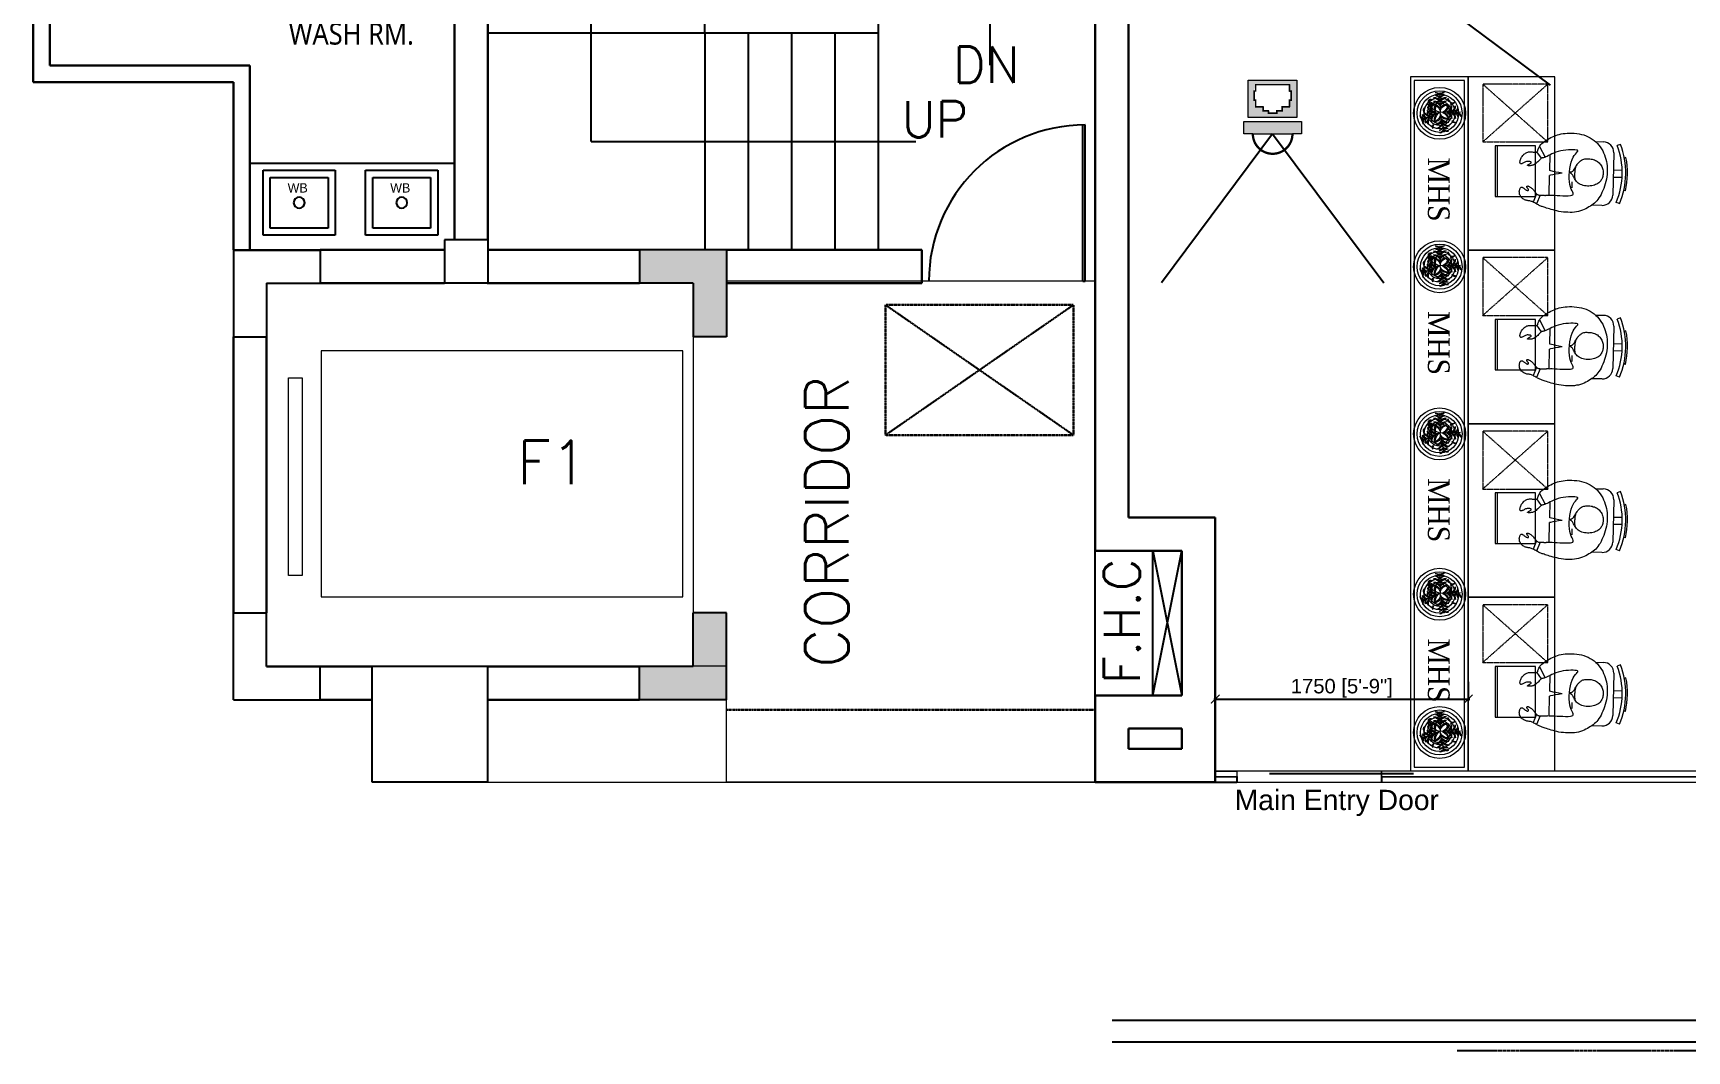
# Model space of a CAD drawing. Header units: millimetres. Extents: x 14520794 to 14796193, y 1415067 to 1454683.
# Drawn here: x 14668500 to 14679938, y 1438638 to 1445677 of the extents above; entities that cross this region are included whole.
import ezdxf
from ezdxf.enums import TextEntityAlignment as Align

# ---------------------------------------------------------------- set-up
doc = ezdxf.new("R2010")
doc.units = ezdxf.units.MM
doc.header["$LTSCALE"] = 0.01
doc.header["$MEASUREMENT"] = 0
doc.header["$PDMODE"] = 35
doc.linetypes.add('HIDDEN', pattern=[0.375, 0.25, -0.125])
doc.layers.get('0').update_dxf_attribs({"color": 6, "lineweight": 0})
doc.layers.get('Defpoints').update_dxf_attribs({"color": 2})
for name, color, linetype, lineweight in [('8 core c.', 32, 'Continuous', 20), ('AR-1', 7, 'Continuous', 0), ('CHAIR', 32, 'Continuous', 13), ('CHAIRS', 30, 'Continuous', 13), ('DIM', 6, 'Continuous', 13), ('ELEV', 7, 'Continuous', 18), ('fur', 32, 'Continuous', 9), ('fur_n', 32, 'Continuous', 13), ('HAT2', 9, 'Continuous', 9), ('HATCH', 8, 'Continuous', 15), ('HIDDEN', 30, 'HIDDEN', 5), ('IP Patch Cod-Jack', 42, 'Continuous', 13), ('men', 1, 'Continuous', 13), ('partition', 34, 'Continuous', 30), ('text', 7, 'Continuous', 13), ('TILE', 8, 'Continuous', 20), ('TREE', 3, 'Continuous', 15), ('TXT2', 7, 'Continuous', 15), ('WALL', 7, 'Continuous', 30)]:
    doc.layers.add(name, color=color, linetype=linetype, lineweight=lineweight)
for name, color, linetype in [('column', 13, 'Continuous'), ('DOOR1', 5, 'Continuous'), ('EPSILON DOME CAMERA', 1, 'Continuous'), ('FURNIT', 8, 'Continuous'), ('GLASS', 5, 'Continuous'), ('LIGHT', 2, 'Continuous'), ('PROJ', 30, 'HIDDEN'), ('RAIL', 2, 'Continuous'), ('Sanetry', 151, 'Continuous'), ('sanetrywashroom', 151, 'Continuous'), ('STAIR', 2, 'Continuous'), ('TEMPLATE', 252, 'Continuous'), ('text main', 7, 'Continuous'), ('TEXT1', 5, 'Continuous')]:
    doc.layers.add(name, color=color, linetype=linetype)
doc.styles.add('250MM', font='romans.shx')
doc.styles.add('ARIEL', font='arial.ttf', dxfattribs={"height": 150})
doc.styles.add('Ground Cores$0$DLF Standard', font='arial.ttf')
doc.styles.add('SMALL', font='arial.ttf', dxfattribs={"height": 100})
doc.styles.add('TIMES', font='times.ttf', dxfattribs={"width": 0.9, "height": 250})
doc.dimstyles.new('AJI', dxfattribs={"dimtxt": 200, "dimasz": 75, "dimexe": 100, "dimexo": 25, "dimgap": 50, "dimtad": 1, "dimdec": 0, "dimrnd": 5, "dimzin": 0, "dimdsep": 46, "dimtxsty": 'SMALL', "dimblk": 'ARCHTICK', "dimcen": 0, "dimdle": 100, "dimclrd": 7, "dimclre": 7, "dimclrt": 256, "dimazin": 0, "dimtfac": 1, "dimtdec": 0, "dimtofl": 0, "dimtmove": 0, "dimatfit": 3, "dimldrblk": 'CLOSEDBLANK', "dimfxl": 100, "dimtolj": 1, "dimtzin": 0, "dimarcsym": 0})

# ---------------------------------------------------------------- blocks, each defined once
blk = doc.blocks.new('DOORR')
for p, q in [((0, 0.4583), (-0.9167, 0.4583)), ((0, 0.4443), (-0.9167, 0.4443)), ((0, 0.4443), (0, 0.4583))]:
    blk.add_line(p, q)
blk.add_arc((0, 0.4583), 0.9167, 180, 270)
blk = doc.blocks.new('sdfaff')
at = {"layer": 'Sanetry'}
for p, q in [((1218899, -2106786), (1218399, -2106786)), ((1218399, -2106786), (1218399, -2107236)), ((1218899, -2107236), (1218899, -2106786)), ((1218849, -2106836), (1218449, -2106836)), ((1218449, -2106836), (1218449, -2107186)), ((1218849, -2107186), (1218849, -2106836)), ((1218399, -2107236), (1218899, -2107236)), ((1218449, -2107186), (1218849, -2107186))]:
    blk.add_line(p, q, dxfattribs=at)
blk.add_circle((1218649, -2107011), 38.1, dxfattribs=at)
blk = doc.blocks.new('d vh')
at = {"layer": 'CHAIR'}
for p, q in [((403192, -130723), (403258, -130664)), ((403092, -130838), (403120, -130827)), ((403130, -130954), (403145, -130949)), ((403430, -131125), (403185, -130853)), ((403230, -131018), (403287, -130966)), ((403271, -131063), (403328, -131012)), ((403610, -131087), (403560, -131132)), ((403325, -131168), (403332, -131154)), ((403437, -131217), (403450, -131190))]:
    blk.add_line(p, q, dxfattribs=at)
for centre, radius, start, end in [((403253, -130792), 91.7, 131.9791, 221.9791), ((403738, -130597), 690, 200.437, 244.0784), ((403738, -130597), 660, 200.4628, 244.0784), ((403738, -130597), 705, 210.4111, 234.1011), ((403498, -131064), 91.7, 221.9791, 311.9791)]:
    blk.add_arc(centre, radius, start, end, dxfattribs=at)
at = {"layer": 'men', "linetype": 'ByBlock'}
for p, q in [((403501, -130391), (403513, -130385)), ((403513, -130385), (403525, -130379)), ((403525, -130379), (403536, -130374)), ((403536, -130374), (403545, -130370)), ((403545, -130370), (403553, -130366)), ((403553, -130366), (403561, -130362)), ((403561, -130362), (403568, -130359)), ((403568, -130359), (403574, -130357)), ((403574, -130357), (403581, -130354)), ((403581, -130354), (403588, -130352)), ((403588, -130352), (403595, -130350)), ((403595, -130350), (403603, -130348)), ((403603, -130348), (403611, -130346)), ((403611, -130346), (403620, -130344)), ((403642, -130422), (403613, -130345)), ((403620, -130344), (403629, -130342)), ((403629, -130342), (403638, -130339)), ((403638, -130339), (403646, -130337)), ((403646, -130337), (403654, -130334)), ((403673, -130409), (403646, -130337)), ((403654, -130334), (403661, -130331)), ((403661, -130331), (403668, -130328)), ((403668, -130328), (403674, -130325)), ((403674, -130325), (403679, -130321)), ((403679, -130321), (403684, -130317)), ((403684, -130317), (403689, -130314)), ((403689, -130314), (403694, -130310)), ((403694, -130310), (403700, -130307)), ((403700, -130307), (403706, -130304)), ((403706, -130304), (403713, -130302)), ((403713, -130302), (403721, -130300)), ((403721, -130300), (403729, -130298)), ((403729, -130298), (403737, -130298)), ((403737, -130298), (403745, -130298)), ((403745, -130298), (403754, -130299)), ((403746, -130381), (403745, -130383)), ((403745, -130383), (403745, -130385)), ((403745, -130385), (403746, -130386)), ((403747, -130379), (403746, -130381)), ((403746, -130386), (403748, -130388)), ((403749, -130377), (403747, -130379)), ((403752, -130375), (403749, -130377)), ((403756, -130373), (403752, -130375)), ((403754, -130299), (403762, -130300)), ((403760, -130372), (403756, -130373)), ((403765, -130371), (403760, -130372)), ((403762, -130300), (403769, -130303)), ((403770, -130370), (403765, -130371)), ((403769, -130303), (403776, -130306)), ((403775, -130369), (403770, -130370)), ((403781, -130369), (403775, -130369)), ((403776, -130306), (403783, -130311)), ((403786, -130369), (403781, -130369)), ((403783, -130311), (403789, -130316)), ((403791, -130368), (403786, -130369)), ((403789, -130316), (403794, -130321)), ((403796, -130367), (403791, -130368)), ((403794, -130321), (403798, -130327)), ((403800, -130366), (403796, -130367)), ((403798, -130327), (403802, -130332)), ((403803, -130365), (403800, -130366)), ((403802, -130332), (403805, -130338)), ((403806, -130363), (403803, -130365)), ((403805, -130338), (403807, -130343)), ((403808, -130361), (403806, -130363)), ((403807, -130343), (403809, -130348)), ((403809, -130358), (403808, -130361)), ((403809, -130348), (403810, -130352)), ((403810, -130355), (403809, -130358)), ((403810, -130352), (403810, -130355)), ((403314, -130533), (403325, -130518)), ((403325, -130518), (403338, -130504)), ((403338, -130504), (403351, -130491)), ((403351, -130491), (403366, -130478)), ((403366, -130478), (403380, -130465)), ((403380, -130465), (403396, -130453)), ((403396, -130453), (403411, -130442)), ((403411, -130442), (403427, -130431)), ((403427, -130431), (403443, -130422)), ((403443, -130422), (403458, -130413)), ((403458, -130413), (403473, -130405)), ((403473, -130405), (403487, -130397)), ((403487, -130397), (403501, -130391)), ((403533, -130521), (403515, -130536)), ((403551, -130506), (403533, -130521)), ((403566, -130494), (403551, -130506)), ((403578, -130483), (403566, -130494)), ((403586, -130475), (403578, -130483)), ((403593, -130470), (403586, -130475)), ((403597, -130465), (403593, -130470)), ((403600, -130462), (403597, -130465)), ((403602, -130460), (403600, -130462)), ((403603, -130458), (403602, -130460)), ((403604, -130456), (403603, -130458)), ((403606, -130454), (403604, -130456)), ((403608, -130452), (403606, -130454)), ((403610, -130450), (403608, -130452)), ((403612, -130448), (403610, -130450)), ((403615, -130446), (403612, -130448)), ((403617, -130444), (403615, -130446)), ((403620, -130442), (403617, -130444)), ((403622, -130440), (403620, -130442)), ((403625, -130438), (403622, -130440)), ((403627, -130436), (403625, -130438)), ((403628, -130435), (403627, -130436)), ((403630, -130433), (403628, -130435)), ((403632, -130431), (403630, -130433)), ((403634, -130429), (403632, -130431)), ((403636, -130427), (403634, -130429)), ((403638, -130425), (403636, -130427)), ((403641, -130423), (403638, -130425)), ((403644, -130420), (403641, -130423)), ((403647, -130418), (403644, -130420)), ((403650, -130415), (403647, -130418)), ((403654, -130413), (403650, -130415)), ((403659, -130411), (403654, -130413)), ((403663, -130410), (403659, -130411)), ((403669, -130409), (403663, -130410)), ((403674, -130409), (403669, -130409)), ((403681, -130410), (403674, -130409)), ((403687, -130411), (403681, -130410)), ((403694, -130412), (403687, -130411)), ((403701, -130413), (403694, -130412)), ((403708, -130414), (403701, -130413)), ((403716, -130415), (403708, -130414)), ((403723, -130416), (403716, -130415)), ((403731, -130416), (403723, -130416)), ((403738, -130416), (403731, -130416)), ((403745, -130415), (403738, -130416)), ((403752, -130414), (403745, -130415)), ((403748, -130388), (403751, -130389)), ((403751, -130389), (403754, -130390)), ((403758, -130413), (403752, -130414)), ((403754, -130390), (403758, -130391)), ((403758, -130391), (403762, -130391)), ((403763, -130411), (403758, -130413)), ((403762, -130391), (403766, -130392)), ((403768, -130409), (403763, -130411)), ((403766, -130392), (403769, -130393)), ((403772, -130408), (403768, -130409)), ((403769, -130393), (403772, -130394)), ((403772, -130394), (403775, -130395)), ((403775, -130406), (403772, -130408)), ((403775, -130395), (403777, -130397)), ((403777, -130404), (403775, -130406)), ((403777, -130397), (403778, -130398)), ((403778, -130402), (403777, -130404)), ((403778, -130398), (403779, -130400)), ((403779, -130400), (403778, -130402)), ((403936, -130532), (403938, -130526)), ((403938, -130526), (403940, -130520)), ((403940, -130520), (403942, -130515)), ((403942, -130515), (403944, -130511)), ((403944, -130511), (403946, -130507)), ((403946, -130507), (403949, -130505)), ((403949, -130505), (403952, -130504)), ((403952, -130504), (403956, -130505)), ((403956, -130505), (403959, -130506)), ((403959, -130506), (403963, -130509)), ((403963, -130509), (403967, -130513)), ((403967, -130513), (403970, -130517)), ((403970, -130517), (403974, -130523)), ((403974, -130523), (403977, -130529)), ((403977, -130529), (403980, -130536)), ((403255, -130679), (403258, -130665)), ((403258, -130665), (403261, -130651)), ((403261, -130651), (403265, -130637)), ((403265, -130637), (403269, -130622)), ((403269, -130622), (403274, -130607)), ((403274, -130607), (403280, -130592)), ((403280, -130592), (403287, -130577)), ((403287, -130577), (403295, -130562)), ((403295, -130562), (403303, -130547)), ((403303, -130547), (403314, -130533)), ((403441, -130609), (403437, -130617)), ((403437, -130617), (403439, -130624)), ((403439, -130624), (403445, -130629)), ((403449, -130598), (403441, -130609)), ((403445, -130629), (403454, -130634)), ((403462, -130584), (403449, -130598)), ((403454, -130634), (403466, -130639)), ((403478, -130569), (403462, -130584)), ((403466, -130639), (403482, -130645)), ((403496, -130553), (403478, -130569)), ((403482, -130645), (403499, -130654)), ((403515, -130536), (403496, -130553)), ((403499, -130654), (403517, -130665)), ((403517, -130665), (403537, -130680)), ((403843, -130677), (403846, -130673)), ((403846, -130673), (403849, -130669)), ((403849, -130669), (403851, -130666)), ((403851, -130666), (403852, -130662)), ((403852, -130662), (403853, -130657)), ((403852, -130662), (403919, -130677)), ((403853, -130657), (403854, -130651)), ((403854, -130618), (403855, -130609)), ((403854, -130627), (403854, -130618)), ((403854, -130636), (403854, -130627)), ((403854, -130644), (403854, -130636)), ((403854, -130651), (403854, -130644)), ((403855, -130600), (403857, -130591)), ((403855, -130609), (403855, -130600)), ((403857, -130591), (403859, -130584)), ((403859, -130584), (403861, -130576)), ((403861, -130576), (403864, -130570)), ((403864, -130570), (403868, -130564)), ((403868, -130564), (403871, -130559)), ((403871, -130559), (403875, -130554)), ((403875, -130554), (403879, -130549)), ((403879, -130549), (403883, -130545)), ((403883, -130545), (403886, -130542)), ((403886, -130542), (403890, -130539)), ((403890, -130539), (403893, -130537)), ((403892, -130564), (403891, -130569)), ((403891, -130569), (403891, -130573)), ((403891, -130573), (403892, -130576)), ((403894, -130559), (403892, -130564)), ((403892, -130576), (403894, -130577)), ((403893, -130537), (403895, -130535)), ((403895, -130553), (403894, -130559)), ((403894, -130577), (403898, -130577)), ((403895, -130535), (403897, -130534)), ((403897, -130548), (403895, -130553)), ((403897, -130534), (403899, -130535)), ((403898, -130543), (403897, -130548)), ((403899, -130539), (403898, -130543)), ((403898, -130577), (403902, -130575)), ((403899, -130535), (403899, -130536)), ((403899, -130536), (403899, -130539)), ((403902, -130575), (403907, -130572)), ((403907, -130572), (403912, -130568)), ((403912, -130568), (403918, -130563)), ((403918, -130563), (403923, -130558)), ((403921, -130672), (403919, -130677)), ((403925, -130667), (403921, -130672)), ((403923, -130558), (403927, -130552)), ((403929, -130663), (403925, -130667)), ((403927, -130552), (403931, -130545)), ((403935, -130658), (403929, -130663)), ((403931, -130545), (403933, -130539)), ((403933, -130539), (403936, -130532)), ((403941, -130653), (403935, -130658)), ((403947, -130648), (403941, -130653)), ((403953, -130643), (403947, -130648)), ((403959, -130637), (403953, -130643)), ((403965, -130632), (403959, -130637)), ((403970, -130626), (403965, -130632)), ((403974, -130619), (403970, -130626)), ((403978, -130613), (403974, -130619)), ((403981, -130606), (403978, -130613)), ((403980, -130536), (403982, -130544)), ((403983, -130599), (403981, -130606)), ((403982, -130544), (403984, -130551)), ((403985, -130592), (403983, -130599)), ((403984, -130551), (403985, -130560)), ((403985, -130560), (403986, -130568)), ((403986, -130584), (403985, -130592)), ((403986, -130568), (403986, -130576)), ((403986, -130576), (403986, -130584)), ((403252, -130708), (403253, -130694)), ((403252, -130722), (403252, -130708)), ((403253, -130737), (403252, -130722)), ((403253, -130694), (403255, -130679)), ((403255, -130753), (403253, -130737)), ((403258, -130769), (403255, -130753)), ((403262, -130786), (403258, -130769)), ((403268, -130804), (403262, -130786)), ((403274, -130823), (403268, -130804)), ((403537, -130680), (403557, -130699)), ((403557, -130699), (403577, -130720)), ((403577, -130720), (403596, -130742)), ((403583, -130742), (403590, -130735)), ((403584, -130748), (403594, -130740)), ((403596, -130742), (403613, -130766)), ((403613, -130766), (403629, -130790)), ((403629, -130790), (403642, -130813)), ((403642, -130813), (403652, -130836)), ((403774, -130823), (403786, -130804)), ((403786, -130804), (403796, -130786)), ((403796, -130786), (403804, -130768)), ((403804, -130768), (403812, -130751)), ((403812, -130751), (403818, -130735)), ((403818, -130735), (403824, -130720)), ((403824, -130720), (403828, -130707)), ((403828, -130707), (403833, -130697)), ((403833, -130697), (403836, -130688)), ((403935, -130725), (403835, -130691)), ((403836, -130688), (403840, -130682)), ((403840, -130682), (403843, -130677)), ((403919, -130677), (403919, -130682)), ((403919, -130682), (403920, -130687)), ((403920, -130687), (403923, -130693)), ((403923, -130693), (403926, -130699)), ((403929, -130801), (403925, -130817)), ((403926, -130699), (403929, -130706)), ((403929, -130706), (403932, -130714)), ((403932, -130786), (403929, -130801)), ((403932, -130714), (403934, -130723)), ((403935, -130772), (403932, -130786)), ((403934, -130723), (403936, -130733)), ((403936, -130758), (403935, -130772)), ((403936, -130733), (403937, -130745)), ((403937, -130745), (403936, -130758)), ((403282, -130841), (403274, -130823)), ((403290, -130860), (403282, -130841)), ((403299, -130879), (403290, -130860)), ((403309, -130897), (403299, -130879)), ((403319, -130915), (403309, -130897)), ((403330, -130931), (403319, -130915)), ((403342, -130948), (403330, -130931)), ((403354, -130963), (403342, -130948)), ((403652, -130836), (403658, -130856)), ((403658, -130856), (403662, -130874)), ((403662, -130874), (403663, -130890)), ((403663, -130890), (403664, -130904)), ((403664, -130904), (403664, -130914)), ((403664, -130914), (403665, -130921)), ((403665, -130921), (403668, -130925)), ((403668, -130925), (403673, -130925)), ((403673, -130925), (403681, -130921)), ((403681, -130921), (403691, -130913)), ((403691, -130913), (403704, -130903)), ((403704, -130903), (403718, -130890)), ((403718, -130890), (403732, -130875)), ((403732, -130875), (403747, -130859)), ((403747, -130859), (403761, -130841)), ((403761, -130841), (403774, -130823)), ((403851, -130959), (403838, -130973)), ((403862, -130945), (403851, -130959)), ((403872, -130932), (403862, -130945)), ((403882, -130918), (403872, -130932)), ((403890, -130904), (403882, -130918)), ((403897, -130891), (403890, -130904)), ((403904, -130876), (403897, -130891)), ((403910, -130862), (403904, -130876)), ((403916, -130847), (403910, -130862)), ((403921, -130832), (403916, -130847)), ((403925, -130817), (403921, -130832)), ((403367, -130977), (403354, -130963)), ((403380, -130991), (403367, -130977)), ((403394, -131004), (403380, -130991)), ((403409, -131016), (403394, -131004)), ((403424, -131028), (403409, -131016)), ((403440, -131038), (403424, -131028)), ((403457, -131048), (403440, -131038)), ((403475, -131057), (403457, -131048)), ((403493, -131065), (403475, -131057)), ((403511, -131072), (403493, -131065)), ((403530, -131077), (403511, -131072)), ((403549, -131082), (403530, -131077)), ((403568, -131085), (403549, -131082)), ((403588, -131087), (403568, -131085)), ((403607, -131087), (403588, -131087)), ((403627, -131086), (403607, -131087)), ((403646, -131084), (403627, -131086)), ((403666, -131080), (403646, -131084)), ((403685, -131075), (403666, -131080)), ((403704, -131068), (403685, -131075)), ((403723, -131060), (403704, -131068)), ((403741, -131050), (403723, -131060)), ((403759, -131039), (403741, -131050)), ((403776, -131027), (403759, -131039)), ((403793, -131014), (403776, -131027)), ((403809, -131001), (403793, -131014)), ((403824, -130987), (403809, -131001)), ((403838, -130973), (403824, -130987))]:
    blk.add_line(p, q, dxfattribs=at)
at = {"layer": 'men'}
for p, q in [((403586, -130476), (403699, -130602)), ((403727, -130633), (403818, -130734))]:
    blk.add_line(p, q, dxfattribs=at)
at = {"layer": 'men', "linetype": 'ByBlock'}
for points in [[(403521, -130694), (403486, -130655)], [(403633, -130690), (403652, -130666), (403668, -130645), (403682, -130626), (403694, -130609), (403699, -130602)], [(403633, -130690), (403658, -130674), (403681, -130660), (403701, -130648), (403727, -130633)], [(403512, -130727), (403517, -130731), (403522, -130735), (403528, -130740), (403533, -130745), (403539, -130751), (403544, -130756), (403549, -130762), (403554, -130768), (403559, -130774), (403564, -130780), (403568, -130785), (403572, -130791), (403575, -130796), (403578, -130801), (403581, -130806), (403583, -130810), (403585, -130814), (403586, -130818), (403588, -130821), (403589, -130824), (403589, -130828), (403590, -130832), (403591, -130836), (403591, -130840), (403592, -130846), (403592, -130852), (403592, -130858), (403592, -130865), (403592, -130872), (403591, -130879), (403589, -130886), (403587, -130894), (403584, -130901), (403580, -130908), (403575, -130914), (403570, -130921), (403564, -130927), (403557, -130933), (403550, -130939), (403543, -130945), (403535, -130951), (403527, -130956), (403518, -130960), (403509, -130965), (403500, -130968), (403490, -130971), (403481, -130973), (403471, -130974), (403461, -130975), (403451, -130974), (403442, -130972), (403432, -130970), (403423, -130967), (403414, -130963), (403406, -130959), (403398, -130954), (403390, -130949), (403383, -130943), (403377, -130937), (403372, -130931), (403367, -130924), (403362, -130917), (403358, -130910), (403354, -130903), (403351, -130895), (403349, -130888), (403347, -130880), (403345, -130872), (403345, -130863), (403345, -130855), (403346, -130846), (403348, -130836), (403351, -130827), (403355, -130817), (403360, -130807), (403366, -130797), (403373, -130787), (403381, -130777), (403389, -130768), (403398, -130760), (403408, -130752), (403418, -130745), (403429, -130738), (403440, -130733), (403451, -130729), (403463, -130726), (403474, -130724), (403485, -130723), (403495, -130723), (403505, -130725), (403515, -130727), (403524, -130730), (403532, -130733), (403540, -130736), (403547, -130739), (403553, -130741), (403559, -130742), (403563, -130743), (403567, -130743), (403570, -130742), (403573, -130742), (403575, -130741), (403577, -130741), (403579, -130741), (403581, -130741), (403582, -130741), (403583, -130742), (403584, -130744), (403584, -130745), (403584, -130748), (403584, -130750), (403583, -130753), (403582, -130757), (403580, -130761), (403579, -130767), (403579, -130775), (403579, -130785), (403581, -130797), (403585, -130813), (403591, -130833)]]:
    blk.add_lwpolyline(points, dxfattribs=at)
blk = doc.blocks.new('q32')
at = {"layer": 'fur_n'}
for points in [[(13085362, 1763740), (13084762, 1763740), (13084762, 1762540), (13085362, 1762540)], [(13084948, 1763262), (13084948, 1762912), (13085228, 1762912), (13085228, 1763262)], [(13084948, 1763262), (13084948, 1762912), (13084964, 1762912), (13084964, 1763262)]]:
    blk.add_lwpolyline(points, close=True, dxfattribs=at)
at = {"layer": 'GLASS', "const_width": 12}
blk.add_lwpolyline([(13084762, 1763715), (13084762, 1762615)], dxfattribs=at)
at = {"layer": 'HIDDEN'}
for p, q in [((13084862, 1763689), (13085312, 1763289)), ((13084862, 1763289), (13085312, 1763689))]:
    blk.add_line(p, q, dxfattribs=at)
blk.add_lwpolyline([(13084862, 1763689), (13084862, 1763289), (13085312, 1763289), (13085312, 1763689)], close=True, dxfattribs=at)
at = {"layer": 'CHAIRS', "xscale": 0.800000000745058, "yscale": 0.800000000745058, "zscale": 0.800000000745058, "rotation": 136.7931851182871}
blk.add_blockref('d vh', (13249194, 1465793), dxfattribs=at)
blk = doc.blocks.new('_ARCHTICK')
at = {"color": 0, "linetype": 'ByBlock', "const_width": 0.15}
blk.add_lwpolyline([(-0.5, -0.5), (0.5, 0.5)], dxfattribs=at)
blk = doc.blocks.new('*D672')
at = {"layer": 'Defpoints', "color": 0, "ltscale": 5000, "transparency": 16777216}
for p in [(14676676, 1441153), (14678426, 1441200), (14678426, 1441072)]:
    blk.add_point(p, dxfattribs=at)
at = {"layer": 'DIM', "color": 7, "lineweight": -2, "ltscale": 5000, "transparency": 16777216}
for p, q in [((14676676, 1441143), (14676676, 1441062)), ((14678426, 1441190), (14678426, 1441062)), ((14676666, 1441072), (14678436, 1441072))]:
    blk.add_line(p, q, dxfattribs=at)
at = {"layer": 'DIM', "color": 7, "lineweight": -2, "ltscale": 5000, "transparency": 16777216, "xscale": 60, "yscale": 60, "zscale": 60, "rotation": 180}
blk.add_blockref('_ARCHTICK', (14676676, 1441072), dxfattribs=at)
at = {"layer": 'DIM', "color": 7, "lineweight": -2, "ltscale": 5000, "transparency": 16777216, "xscale": 60, "yscale": 60, "zscale": 60}
blk.add_blockref('_ARCHTICK', (14678426, 1441072), dxfattribs=at)
at = {"layer": 'DIM', "ltscale": 5000, "transparency": 16777216, "insert": (14677551, 1441146), "char_height": 100, "attachment_point": 5, "style": 'SMALL'}
blk.add_mtext('\\A1;1750 [5\'-9"]', dxfattribs=at)
blk = doc.blocks.new('_ClosedBlank')
at = {"color": 0, "linetype": 'ByBlock', "lineweight": -2}
for p, q in [((-1, 0.17), (0, 0)), ((-1, 0.17), (-1, -0.17)), ((0, 0), (-1, -0.17))]:
    blk.add_line(p, q, dxfattribs=at)
blk = doc.blocks.new('HJBUB')
at = {"color": 104}
for p in [(-177793.171, 10204.75), (-177793.663, 10204.337), (-177792.679, 10204.337), (-177793.084, 10203.758)]:
    blk.add_line(p, (-177793.171, 10204.25), dxfattribs=at)
at = {"color": 72}
for centre, radius, start, end in [((-177793.381, 10204.566), 0.0575, 139.742, 258.7475), ((-177793.303, 10204.612), 0.125, 184.618, 228.2106), ((-177793.264, 10204.636), 0.115, 36.29, 99.6243), ((-177793.358, 10204.501), 0.26, 44.0763, 73.3794), ((-177793.026, 10204.466), 0.16, 84.6063, 154.7511), ((-177792.942, 10204.366), 0.268, 104.9634, 148.6288), ((-177792.84, 10204.467), 0.115, 80.3757, 143.71), ((-177792.746, 10204.332), 0.26, 106.6206, 135.9237), ((-177793.468, 10204.397), 0.115, 160.3757, 223.71), ((-177793.318, 10204.466), 0.26, 186.6206, 215.9237), ((-177793.394, 10204.09), 0.0575, 139.742, 258.7475), ((-177793.316, 10204.135), 0.125, 184.618, 228.2106), ((-177793.317, 10204.184), 0.0869, 144.9865, 244.4034), ((-177793.141, 10204.267), 0.25, 187.5759, 215.8942), ((-177793.19, 10204.41), 0.156, 156.3654, 256.5741), ((-177793.098, 10204.46), 0.236, 176.8122, 238.3335), ((-177792.962, 10204.324), 0.236, 211.6665, 273.1878), ((-177793.011, 10204.231), 0.156, 193.4259, 293.6346), ((-177793.107, 10204.029), 0.268, 24.9634, 68.6288), ((-177793.024, 10204.129), 0.16, 4.6063, 74.7511), ((-177792.737, 10204.337), 0.26, 234.0763, 263.3794), ((-177793.376, 10204.097), 0.268, 294.9634, 338.6288), ((-177793.276, 10204.013), 0.16, 274.6063, 344.7511), ((-177792.944, 10204.036), 0.26, 234.0763, 263.3794), ((-177793.012, 10203.887), 0.115, 226.29, 289.6243), ((-177792.806, 10204.187), 0.115, 226.29, 289.6243)]:
    blk.add_arc(centre, radius, start, end, dxfattribs=at)
at = {"color": 104}
for centre, radius, start, end in [((-177793.4, 10204.366), 0.268, 31.3712, 75.0366), ((-177793.316, 10204.466), 0.16, 25.2489, 95.3937), ((-177793.316, 10204.375), 0.16, 25.2489, 95.3937), ((-177793.4, 10204.275), 0.268, 31.3712, 75.0366), ((-177793.264, 10204.568), 0.115, 36.29, 99.6243), ((-177793.358, 10204.433), 0.26, 44.0763, 73.3794), ((-177793.078, 10204.636), 0.115, 80.3757, 143.71), ((-177792.984, 10204.501), 0.26, 106.6206, 135.9237), ((-177793.078, 10204.568), 0.115, 80.3757, 143.71), ((-177792.984, 10204.433), 0.26, 106.6206, 135.9237), ((-177792.942, 10204.275), 0.268, 104.9634, 148.6288), ((-177793.026, 10204.375), 0.16, 84.6063, 154.7511), ((-177793.567, 10204.226), 0.115, 116.29, 179.6243), ((-177793.45, 10204.11), 0.26, 124.0763, 153.3794), ((-177793.535, 10204.409), 0.115, 160.3757, 223.71), ((-177793.385, 10204.478), 0.26, 186.6206, 215.9237), ((-177793.5, 10204.214), 0.115, 116.29, 179.6243), ((-177793.383, 10204.098), 0.26, 124.0763, 153.3794), ((-177793.513, 10204.108), 0.0575, 139.742, 258.7475), ((-177793.408, 10204.145), 0.16, 105.2489, 175.3937), ((-177793.325, 10204.045), 0.268, 111.3712, 155.0366), ((-177793.435, 10204.154), 0.125, 184.618, 228.2106), ((-177793.358, 10204.43), 0.16, 164.6063, 234.7511), ((-177793.245, 10204.496), 0.268, 184.9634, 228.6288), ((-177793.319, 10204.129), 0.16, 105.2489, 175.3937), ((-177793.235, 10204.029), 0.268, 111.3712, 155.0366), ((-177792.939, 10203.763), 0.54, 115.4772, 156.6585), ((-177793.268, 10204.414), 0.16, 164.6063, 234.7511), ((-177793.156, 10204.48), 0.268, 184.9634, 228.6288), ((-177793.244, 10204.106), 0.156, 83.4259, 183.6346), ((-177793.174, 10204.028), 0.236, 101.6665, 163.1878), ((-177793.325, 10204.297), 0.156, 3.4259, 103.6346), ((-177793.39, 10204.214), 0.236, 21.6665, 83.1878), ((-177793.285, 10204.071), 0.0766, 138.8744, 278.9763), ((-177793.219, 10204.108), 0.125, 173.7536, 244.097), ((-177793.393, 10204.248), 0.236, 286.8122, 348.3335), ((-177793.315, 10204.177), 0.156, 266.3654, 6.5741), ((-177793.267, 10204.232), 0.0563, 114.2257, 255.1279), ((-177793.223, 10204.244), 0.078, 150.4398, 228.6694), ((-177793.16, 10204.138), 0.13, 161.4477, 239.3672), ((-177792.854, 10204.226), 0.422, 185.4007, 208.139), ((-177793.017, 10204.297), 0.156, 76.3654, 176.5741), ((-177792.952, 10204.214), 0.236, 96.8122, 158.3335), ((-177793.244, 10204.46), 0.236, 301.6665, 3.1878), ((-177793.168, 10204.028), 0.236, 16.8122, 78.3335), ((-177793.152, 10204.41), 0.156, 283.4259, 23.6346), ((-177793.098, 10204.106), 0.156, 356.3654, 96.5741), ((-177793.187, 10204.48), 0.268, 311.3712, 355.0366), ((-177793.074, 10204.414), 0.16, 305.2489, 15.3937), ((-177793.097, 10204.496), 0.268, 311.3712, 355.0366), ((-177793.018, 10204.045), 0.268, 24.9634, 68.6288), ((-177792.984, 10204.43), 0.16, 305.2489, 15.3937), ((-177792.934, 10204.145), 0.16, 4.6063, 74.7511), ((-177793.024, 10204.466), 0.26, 324.0763, 353.3794), ((-177792.959, 10204.098), 0.26, 26.6206, 55.9237), ((-177792.875, 10204.397), 0.115, 316.29, 19.6243), ((-177792.842, 10204.214), 0.115, 0.3757, 63.71), ((-177792.957, 10204.478), 0.26, 324.0763, 353.3794), ((-177792.807, 10204.409), 0.115, 316.29, 19.6243), ((-177793.351, 10204.017), 0.057, 167.0577, 302.8533), ((-177793.351, 10203.936), 0.057, 167.0577, 302.8533), ((-177793.318, 10204.049), 0.08, 185.1845, 268.654), ((-177793.318, 10203.968), 0.08, 185.1845, 268.654), ((-177793.392, 10204.186), 0.268, 294.9634, 338.6288), ((-177793.292, 10204.103), 0.16, 274.6063, 344.7511), ((-177793.323, 10204.038), 0.26, 296.6206, 325.9237), ((-177793.208, 10203.921), 0.115, 270.3757, 333.71), ((-177793.311, 10203.971), 0.26, 296.6206, 325.9237), ((-177793.196, 10203.854), 0.115, 270.3757, 333.71), ((-177792.941, 10204.266), 0.268, 221.3712, 265.0366), ((-177793.007, 10204.153), 0.16, 215.2489, 285.3937), ((-177792.926, 10204.176), 0.268, 221.3712, 265.0366), ((-177792.991, 10204.063), 0.16, 215.2489, 285.3937), ((-177792.956, 10204.103), 0.26, 234.0763, 263.3794), ((-177793.024, 10203.954), 0.115, 226.29, 289.6243), ((-177792.867, 10203.979), 0.0575, 101.2525, 220.258), ((-177792.789, 10203.933), 0.125, 131.7894, 175.382)]:
    blk.add_arc(centre, radius, start, end, dxfattribs=at)
blk = doc.blocks.new('plantr-1')
at = {"layer": 'HAT2'}
for radius in [325, 275, 225, 175]:
    blk.add_circle((-13, -3), radius, dxfattribs=at)
at = {"layer": 'HATCH'}
for radius in [375, 150]:
    blk.add_circle((-13, -3), radius, dxfattribs=at)
at = {"layer": 'TREE', "color": 94, "xscale": -580.6079999990761, "yscale": 580.6080000000075, "zscale": 580.608}
blk.add_blockref('HJBUB', (-103228162, -5924682), dxfattribs=at)
blk = doc.blocks.new('data point')
at = {"layer": 'IP Patch Cod-Jack', "lineweight": 9}
h = blk.add_hatch(color=1, dxfattribs=at)
h.paths.add_polyline_path([(82919, 102817), (82593, 102817), (82593, 102568), (82919, 102568)])
h.paths.add_polyline_path([(82869, 102639), (82821, 102639), (82821, 102612), (82785, 102612), (82785, 102596), (82728, 102596), (82728, 102612), (82692, 102612), (82692, 102639), (82643, 102639), (82643, 102683), (82632, 102683), (82632, 102745), (82643, 102788), (82869, 102788), (82869, 102745), (82881, 102745), (82881, 102683), (82869, 102683)], flags=16)
at = {"layer": '8 core c.', "color": 7, "lineweight": 13}
for p, q in [((82632, 102745), (82632, 102683)), ((82632, 102683), (82643, 102683)), ((82869, 102745), (82881, 102745)), ((82692, 102639), (82692, 102612)), ((82692, 102612), (82728, 102612)), ((82728, 102612), (82728, 102596)), ((82728, 102596), (82785, 102596)), ((82785, 102612), (82785, 102596)), ((82785, 102612), (82821, 102612))]:
    blk.add_line(p, q, dxfattribs=at)
at = {"layer": '8 core c.', "color": 1, "lineweight": 13}
blk.add_line((82643, 102745), (82632, 102745), dxfattribs=at)
at = {"layer": '8 core c.', "color": 7, "lineweight": 13}
blk.add_lwpolyline([(82593, 102817), (82919, 102817), (82919, 102568), (82593, 102568)], close=True, dxfattribs=at)
for points in [[(82643, 102745), (82643, 102788), (82869, 102788), (82869, 102745)], [(82692, 102639), (82643, 102639), (82643, 102683)]]:
    blk.add_lwpolyline(points, dxfattribs=at)
at = {"layer": 'IP Patch Cod-Jack', "color": 7, "lineweight": 13}
for p, q in [((82869, 102683), (82881, 102683)), ((82881, 102745), (82881, 102683)), ((82821, 102639), (82821, 102612))]:
    blk.add_line(p, q, dxfattribs=at)
blk.add_lwpolyline([(82869, 102683), (82869, 102639), (82821, 102639)], dxfattribs=at)
at = {"layer": 'TEMPLATE', "color": 7, "lineweight": -3, "const_width": 10}
blk.add_lwpolyline([(82869, 102788), (82869, 102745), (82881, 102745), (82881, 102683), (82869, 102683), (82869, 102639), (82821, 102639), (82821, 102612), (82785, 102612), (82785, 102596), (82728, 102596), (82728, 102612), (82692, 102612), (82692, 102639), (82643, 102639), (82643, 102683), (82632, 102683), (82632, 102745), (82643, 102745), (82643, 102788), (82869, 102788)], dxfattribs=at)
blk = doc.blocks.new('DOME CAMERA')
at = {"layer": 'EPSILON DOME CAMERA', "linetype": 'Continuous', "lineweight": 9}
blk.add_hatch(color=256, dxfattribs=at).paths.add_polyline_path([(-137, 0), (-200, 0), (-200, -87), (200, -87), (200, 0), (137, 0)])
at = {"color": 1, "true_color": 0xff0000}
for p, q in [((0, 0), (769, 1030)), ((0, -1), (-769, 1029))]:
    blk.add_line(p, q, dxfattribs=at)
at = {"layer": 'EPSILON DOME CAMERA', "linetype": 'Continuous', "lineweight": 9}
blk.add_lwpolyline([(-137, 0, -1), (137, 0), (200, 0), (200, -87), (-200, -87), (-200, 0)], format="xyb", close=True, dxfattribs=at)
at = {"layer": 'EPSILON DOME CAMERA', "linetype": 'Continuous', "lineweight": 9, "const_width": 16}
blk.add_lwpolyline([(137, 0, 1), (-137, 0)], format="xyb", dxfattribs=at)
at = {"layer": 'EPSILON DOME CAMERA', "linetype": 'Continuous', "lineweight": 9}
blk.add_lwpolyline([(137, 0), (-137, 0)], dxfattribs=at)
at = {"layer": 'IP Patch Cod-Jack', "lineweight": 13, "xscale": 1.030757035158097, "yscale": 1.030757035158097, "zscale": 1.030757035158097, "rotation": 180}
blk.add_blockref('data point', (85302, 105608), dxfattribs=at)

msp = doc.modelspace()

# ---------------------------------------------------------------- hatches: boundary and pattern name
at = {"layer": 'DIM'}
h = msp.add_hatch(color=8, dxfattribs=at)
h.set_gradient(color1=(112, 107, 111), color2=(127, 122, 126), one_color=1, tint=0.49)
h.paths.add_polyline_path([(14673295.3, 1443960.9), (14673295.3, 1444177.2), (14672695.3, 1444177.2), (14672695.3, 1443947.2), (14673065.3, 1443947.2), (14673065.3, 1443577.2), (14673295.3, 1443577.2)])
h.paths.add_polyline_path([(14673295.3, 1441667.2), (14673065.3, 1441667.2), (14673065.3, 1441297.2), (14672695.3, 1441297.2), (14672695.3, 1441067.2), (14673295.3, 1441067.2)])

# ---------------------------------------------------------------- linework, layer by layer
at = {"layer": 'AR-1'}
for points in [[(14676825.5, 1440497.2), (14676675.5, 1440497.2), (14676675.5, 1440572.2), (14676825.5, 1440572.2)], [(14676825.5, 1440497.2), (14677825.5, 1440497.2), (14677825.5, 1440572.2), (14676825.5, 1440572.2)], [(14677825.5, 1440497.2), (14681013.3, 1440497.2), (14681013.3, 1440572.2), (14677825.5, 1440572.2)]]:
    msp.add_lwpolyline(points, close=True, dxfattribs=at)
at = {"layer": 'column', "linetype": 'Continuous'}
for p, q in [((14671645.3, 1444247.2), (14671345.3, 1444247.2)), ((14671345.3, 1444247.2), (14671345.3, 1443947.2)), ((14671645.3, 1444247.2), (14671345.3, 1444247.2)), ((14671345.3, 1444247.2), (14671345.3, 1443947.2)), ((14671645.3, 1444246.9), (14671345.3, 1444246.9)), ((14671345.3, 1444246.9), (14671345.3, 1443946.9)), ((14671645.3, 1444247.2), (14671645.3, 1443947.2)), ((14671645.3, 1444247.2), (14671645.3, 1443947.2)), ((14669885.3, 1444177.2), (14670485.3, 1444177.2)), ((14669885.3, 1444177.2), (14669885.3, 1443577.2)), ((14669885.3, 1444177.2), (14670485.3, 1444177.2)), ((14669885.3, 1444177.2), (14669885.3, 1443577.2)), ((14669885.3, 1444176.9), (14670485.3, 1444176.9)), ((14669885.3, 1444176.9), (14669885.3, 1443576.9)), ((14670485.3, 1444177.2), (14670485.3, 1443947.2)), ((14670485.3, 1444177.2), (14670485.3, 1443947.2)), ((14670485.3, 1444176.9), (14670485.3, 1443946.9)), ((14673295.3, 1444177.2), (14672695.3, 1444177.2)), ((14672695.3, 1444177.2), (14672695.3, 1443947.2)), ((14673295.3, 1444177.2), (14673295.3, 1443577.2)), ((14670115.3, 1443947.2), (14670115.3, 1443577.2)), ((14670115.3, 1443947.2), (14670485.3, 1443947.2)), ((14670115.3, 1443947.2), (14670115.3, 1443577.2)), ((14670115.3, 1443947.2), (14670485.3, 1443947.2)), ((14670115.3, 1443946.9), (14670115.3, 1443576.9)), ((14670115.3, 1443946.9), (14670485.3, 1443946.9)), ((14671645.3, 1443947.2), (14671345.3, 1443947.2)), ((14671645.3, 1443947.2), (14671345.3, 1443947.2)), ((14673065.3, 1443947.2), (14672695.3, 1443947.2)), ((14673065.3, 1443947.2), (14673065.3, 1443577.2)), ((14669885.3, 1443577.2), (14670115.3, 1443577.2)), ((14669885.3, 1443577.2), (14670115.3, 1443577.2)), ((14669885.3, 1443576.9), (14670115.3, 1443576.9)), ((14673295.3, 1443577.2), (14673065.3, 1443577.2)), ((14669885.3, 1441067.2), (14669885.3, 1441667.2)), ((14669885.3, 1441667.2), (14670115.3, 1441667.2)), ((14670115.3, 1441297.2), (14670115.3, 1441667.2)), ((14673065.3, 1441297.2), (14673065.3, 1441667.2)), ((14673295.3, 1441667.2), (14673065.3, 1441667.2)), ((14673295.3, 1441067.2), (14673295.3, 1441667.2)), ((14670115.3, 1441297.2), (14670485.3, 1441297.2)), ((14670485.3, 1441067.2), (14670485.3, 1441297.2)), ((14671645.3, 1441297.2), (14670845.3, 1441297.2)), ((14670845.3, 1440497.2), (14670845.3, 1441297.2)), ((14671644.3, 1440497.2), (14671644.3, 1441297.2)), ((14672695.3, 1441067.2), (14672695.3, 1441297.2)), ((14673065.3, 1441297.2), (14672695.3, 1441297.2)), ((14669885.3, 1441067.2), (14670485.3, 1441067.2)), ((14673295.3, 1441067.2), (14672695.3, 1441067.2)), ((14671645.3, 1440497.2), (14670845.3, 1440497.2))]:
    msp.add_line(p, q, dxfattribs=at)
at = {"layer": 'DIM', "color": 3}
msp.add_lwpolyline([(14671645.3, 1450396.6), (14675845.3, 1450388.9), (14675845.2, 1440497.2), (14673295.3, 1440497.2), (14673296.3, 1441298.3), (14670115.4, 1441298.2), (14670115.3, 1443948.3), (14671647.2, 1443948.3), (14671645.3, 1450396.6)], dxfattribs=at)
at = {"layer": 'DIM'}
msp.add_lwpolyline([(14704226.3, 1440572.2), (14676676.3, 1440572.2), (14676676.3, 1442326.9), (14676075.3, 1442326.9), (14676075.3, 1449227.2), (14677690.3, 1449227.2), (14677690.3, 1449606.5), (14677690.3, 1450157.2), (14681013.3, 1450157.2), (14681013.3, 1449357.2), (14682288.3, 1449357.2), (14682288.3, 1450157.2), (14687368.8, 1450157.2), (14687368.8, 1449226.1), (14689098.8, 1449227.2), (14689098.8, 1450137.1), (14689098.8, 1450157.2), (14692801.3, 1450157.2), (14692801.3, 1449357.2), (14693601.3, 1449357.2), (14693601.3, 1450157.2), (14697103.3, 1450157.2)], dxfattribs=at)
at = {"layer": 'DIM', "color": 0}
msp.add_lwpolyline([(14671645.3, 1440497.2), (14675846.1, 1440497.2), (14675846.1, 1443960.9), (14673295.3, 1443960.9), (14673295.3, 1443577.2), (14673065.3, 1443577.2), (14673065.3, 1441667.2), (14673295.3, 1441667.2), (14673295.3, 1441067.2), (14671645.9, 1441067.2), (14671645.9, 1440497.2)], dxfattribs=at)
msp.add_lwpolyline([(14671645.3, 1440497.2), (14675846.1, 1440497.2), (14675846.1, 1443960.9), (14673295.3, 1443960.9), (14673295.3, 1443577.2), (14673065.3, 1443577.2), (14673065.3, 1441667.2), (14673295.3, 1441667.2), (14673295.3, 1441067.2), (14671645.9, 1441067.2), (14671645.9, 1440497.2)], dxfattribs=at)
at = {"layer": 'ELEV'}
msp.add_line((14673065.3, 1443577.2), (14673065.3, 1441667.2), dxfattribs=at)
for points in [[(14670493, 1443479.6), (14670493, 1441779.6), (14672993, 1441779.6), (14672993, 1443479.6)], [(14670361, 1441926.1), (14670267.5, 1441926.1), (14670267.5, 1443292.1), (14670361, 1443292.1)]]:
    msp.add_lwpolyline(points, close=True, dxfattribs=at)
at = {"layer": 'fur'}
for points in [[(14678025.5, 1440575.2), (14678425.5, 1440575.2), (14678425.5, 1445375.2), (14678025.5, 1445375.2)], [(14678050.5, 1440600.2), (14678400.5, 1440600.2), (14678400.5, 1445350.2), (14678050.5, 1445350.2)]]:
    msp.add_lwpolyline(points, close=True, dxfattribs=at)
at = {"layer": 'FURNIT'}
msp.add_line((14670000.3, 1444777.2), (14671415.3, 1444777.2), dxfattribs=at)
at = {"layer": 'GLASS'}
for p, q in [((14676676.3, 1440497.2), (14676825.5, 1440497.2)), ((14676825.5, 1440537.2), (14676825.5, 1440497.2)), ((14677825.5, 1440537.3), (14677825.5, 1440497.3))]:
    msp.add_line(p, q, dxfattribs=at)
at = {"layer": 'GLASS', "const_width": 12}
for points in [[(14677049.1, 1440555.6), (14678049.1, 1440555.6)], [(14676676.3, 1440534.7), (14676825.5, 1440534.7)], [(14677824.8, 1440534.7), (14679756.3, 1440534.7)], [(14677825.5, 1440534.7), (14681013.3, 1440534.7)]]:
    msp.add_lwpolyline(points, dxfattribs=at)
at = {"layer": 'HATCH', "color": 254, "true_color": 0xffe0c2}
msp.add_lwpolyline([(14704226.3, 1440572.2), (14676676.3, 1440572.2), (14676676.3, 1442326.9), (14676075.3, 1442326.9), (14676075.3, 1449227.2), (14677690.3, 1449227.2), (14677690.3, 1449606.5), (14677690.3, 1450157.2), (14681013.3, 1450157.2), (14681013.3, 1449357.2), (14682288.3, 1449357.2), (14682288.3, 1450157.2), (14687368.8, 1450157.2), (14687368.8, 1449226.1), (14689098.8, 1449227.2), (14689098.8, 1450137.1), (14689098.8, 1450157.2), (14692801.3, 1450157.2), (14692801.3, 1449357.2), (14693601.3, 1449357.2), (14693601.3, 1450157.2), (14697103.3, 1450157.2)], dxfattribs=at)
at = {"layer": 'LIGHT'}
for p, q in [((14675120.3, 1445455), (14675120.3, 1448838.7)), ((14673145.3, 1445676.2), (14671645.3, 1445676.2)), ((14673145.3, 1445676.2), (14673145.3, 1444177.2)), ((14673445.3, 1445677.2), (14673445.3, 1444177.2)), ((14673745.3, 1445677.2), (14673745.3, 1444177.2)), ((14674045.3, 1445677.2), (14674045.3, 1444177.2)), ((14674345.3, 1445677.2), (14674345.3, 1444177.2)), ((14672358.8, 1444927.2), (14674604.8, 1444927.2)), ((14676245.3, 1441097.2), (14676445.3, 1442096.9)), ((14676245.3, 1442096.9), (14676445.3, 1441097.2))]:
    msp.add_line(p, q, dxfattribs=at)
at = {"layer": 'PROJ', "ltscale": 2000}
msp.add_line((14704826.3, 1438638.4), (14678347.8, 1438638.4), dxfattribs=at)
at = {"layer": 'RAIL'}
for p, q in [((14681613.3, 1438848.4), (14675962.3, 1438848.4)), ((14681613.3, 1438698.4), (14675962.3, 1438698.4))]:
    msp.add_line(p, q, dxfattribs=at)
at = {"layer": 'STAIR'}
for p, q in [((14674345.3, 1448076.2), (14674345.3, 1445677.2)), ((14673145.3, 1445677.2), (14673145.3, 1446904.6)), ((14672358.8, 1444927.2), (14672358.8, 1446276.2)), ((14674345.3, 1445677.2), (14673145.3, 1445677.2)), ((14675845.5, 1441097.2), (14675845.3, 1442096.9)), ((14676245.3, 1441097.2), (14676245.3, 1442096.9))]:
    msp.add_line(p, q, dxfattribs=at)
at = {"layer": 'WALL'}
for p, q in [((14671645.3, 1449357.2), (14671645.3, 1444247.2)), ((14671645.3, 1449357.2), (14671645.3, 1444247.2)), ((14675845.3, 1449358.4), (14675845.3, 1442096.9)), ((14676075.3, 1449227.2), (14676075.3, 1442326.9)), ((14671415.3, 1449127.3), (14671415.3, 1444247.2)), ((14668500.3, 1445337.2), (14668500.3, 1446626.9)), ((14668615.3, 1445452.2), (14668615.3, 1446626.9)), ((14668615.3, 1445452.2), (14670000.3, 1445452.2)), ((14670000.3, 1444177.2), (14670000.3, 1445452.2)), ((14668500.3, 1445337.2), (14669885.3, 1445337.2)), ((14669885.3, 1444177.2), (14669885.3, 1445337.2)), ((14670485.3, 1444177.2), (14671345.3, 1444177.2)), ((14670485.3, 1444177.2), (14671345.3, 1444177.2)), ((14672695.3, 1444177.2), (14671645.3, 1444177.2)), ((14674646.3, 1444177.2), (14673295.3, 1444177.2)), ((14674646.3, 1443947.2), (14674646.3, 1444177.2)), ((14670485.3, 1443947.2), (14671345.3, 1443947.2)), ((14670485.3, 1443947.2), (14671345.3, 1443947.2)), ((14671640.8, 1443947.2), (14672695.3, 1443947.2)), ((14673295.3, 1443947.2), (14674646.3, 1443947.2)), ((14669885.3, 1441667.2), (14669885.3, 1443576.9)), ((14670115.3, 1441667.2), (14670115.3, 1443577.2)), ((14676075.3, 1442326.9), (14676675.5, 1442326.9)), ((14676675.5, 1442326.9), (14676675.5, 1440497.2)), ((14675845.3, 1442096.9), (14676445.5, 1442096.9)), ((14676445.5, 1442096.9), (14676445.5, 1441097.2)), ((14670845.3, 1441297.2), (14670485.3, 1441297.2)), ((14671645.3, 1441297.2), (14672695.3, 1441297.2)), ((14670845.3, 1441067.2), (14670485.3, 1441067.2)), ((14671645.3, 1441067.2), (14672695.3, 1441067.2)), ((14676445.4, 1441097.2), (14675845.5, 1441097.2)), ((14675845.5, 1441097.2), (14675845.5, 1440497.2)), ((14676445.4, 1440867.2), (14676075.5, 1440867.2)), ((14676075.5, 1440867.2), (14676075.5, 1440726.6)), ((14676445.3, 1440726.6), (14676445.4, 1440867.2)), ((14676075.5, 1440726.6), (14676445.3, 1440726.6)), ((14676675.5, 1440497.2), (14675845.5, 1440497.2))]:
    msp.add_line(p, q, dxfattribs=at)
at = {"layer": 'WALL', "linetype": 'HIDDEN', "ltscale": 500}
for p, q in [((14674395.3, 1443797.2), (14675695.3, 1443797.2)), ((14674395.3, 1442897.2), (14674395.3, 1443797.2)), ((14675695.3, 1443797.2), (14674395.3, 1442897.2)), ((14674395.3, 1443797.2), (14675695.3, 1442897.2)), ((14675695.3, 1442897.2), (14675695.3, 1443797.2)), ((14674395.3, 1442897.2), (14675695.3, 1442897.2)), ((14675845.3, 1440997.2), (14673295.3, 1440997.2))]:
    msp.add_line(p, q, dxfattribs=at)

# ---------------------------------------------------------------- block references
at = {"layer": 'DOOR1', "xscale": 1179.354716054397, "yscale": 1179.354716054397, "zscale": 1179.354716054397, "rotation": 270}
msp.add_blockref('DOORR', (14675235.9, 1443960.9), dxfattribs=at)
at = {"layer": 'EPSILON DOME CAMERA'}
for p, rotation in [((14677961.6, 1446085), 269.9999999999857), ((14677072.8, 1444979.5), 179.9999999999856)]:
    msp.add_blockref('DOME CAMERA', p, dxfattribs=dict(at, rotation=rotation))
at = {"layer": 'partition'}
for p in [(1593663.3, -318364.7), (1593663.3, -319564.7), (1593663.3, -320764.7), (1593663.3, -321964.7)]:
    msp.add_blockref('q32', p, dxfattribs=at)
at = {"layer": 'sanetrywashroom', "xscale": -1, "rotation": 180}
for p in [(13451691.5, -662507), (13452400.9, -662507)]:
    msp.add_blockref('sdfaff', p, dxfattribs=at)
at = {"layer": 'TILE', "xscale": 0.4788442962782247, "yscale": 0.4788442962782247, "zscale": 0.4788442962782247, "rotation": 191.3018312720804}
for p in [(14678221.7, 1445119.8, 0), (14678221.7, 1444058.9, 0), (14678221.7, 1442902.5, 0), (14678221.7, 1441793.7, 0), (14678221.7, 1440838, 0)]:
    msp.add_blockref('plantr-1', p, dxfattribs=at)

# ---------------------------------------------------------------- texts
at = {"layer": 'text', "insert": (14670701.1, 1445997.6), "char_height": 150, "attachment_point": 2, "rotation": 0, "style": 'TIMES'}
msp.add_mtext_dynamic_manual_height_columns('{\\fTrebuchet MS|b0|i0|c0|p34;FEMALE \\PWASH RM.}', width=4430.471, gutter_width=40, heights=[0], dxfattribs=at)
at = {"layer": 'text main', "linetype": 'ByBlock', "lineweight": 20, "char_height": 64.549, "width": 2870.921, "attachment_point": 1, "style": 'ARIEL'}
for insert in [(14670260.7, 1444639), (14670970.1, 1444639)]:
    msp.add_mtext('\\pxsm1,ql;{\\fSitka Text|b0|i0|c0|p0;WB}', dxfattribs=dict(at, insert=insert))
at = {"layer": 'TEXT1', "linetype": 'HIDDEN', "style": '250MM'}
for s, p in [('DN', (14674862.4, 1445333.5)), ('UP', (14674506.5, 1444956))]:
    msp.add_text(s, height=250, dxfattribs=at).set_placement(p)
at = {"layer": 'TEXT1', "style": '250MM'}
for s, height, p in [('CORRIDOR', 300, (14674139.5, 1442297.3)), ('F.H.C', 250, (14676154.6, 1441609.6))]:
    msp.add_text(s, height=height, rotation=90, dxfattribs=at).set_placement(p, align=Align.CENTER)
msp.add_text('F1', height=300, dxfattribs=at).set_placement((14672092.7, 1442558.6), align=Align.CENTER)
at = {"layer": 'TXT2', "color": 6, "style": 'TIMES', "width": 0.9}
for p in [(14678146.8, 1444815.9, 0), (14678146.8, 1443755, 0), (14678146.8, 1442598.6, 0), (14678146.8, 1441489.7, 0)]:
    msp.add_text('MHS', height=150, rotation=269.99978, dxfattribs=at).set_placement(p)
at = {"layer": 'TXT2', "color": 5, "insert": (14676810.1, 1440444), "char_height": 140, "width": 3646.389, "attachment_point": 1, "style": 'Ground Cores$0$DLF Standard'}
msp.add_mtext('Main Entry Door ', dxfattribs=at)

# ---------------------------------------------------------------- dimensions: what is measured, and where the dimension line sits
at = {"layer": 'DIM', "ltscale": 5000}
dim = msp.add_linear_dim(base=(14678425.5, 1441071.8), p1=(14676675.5, 1441153), p2=(14678425.5, 1441200.2), dimstyle='AJI', override={"dimtxt": 125, "dimasz": 60, "dimexe": 10, "dimexo": 10, "dimgap": 10, "dimdle": 10, "dimfxl": 200, "dimfxlon": 1, "dimarcsym": 1}, dxfattribs=at)
dim.commit()
dim.dimension.update_dxf_attribs({"geometry": '*D672', "text_midpoint": (14677550.5, 1441145.8)})

doc.saveas('drawing.dxf')
